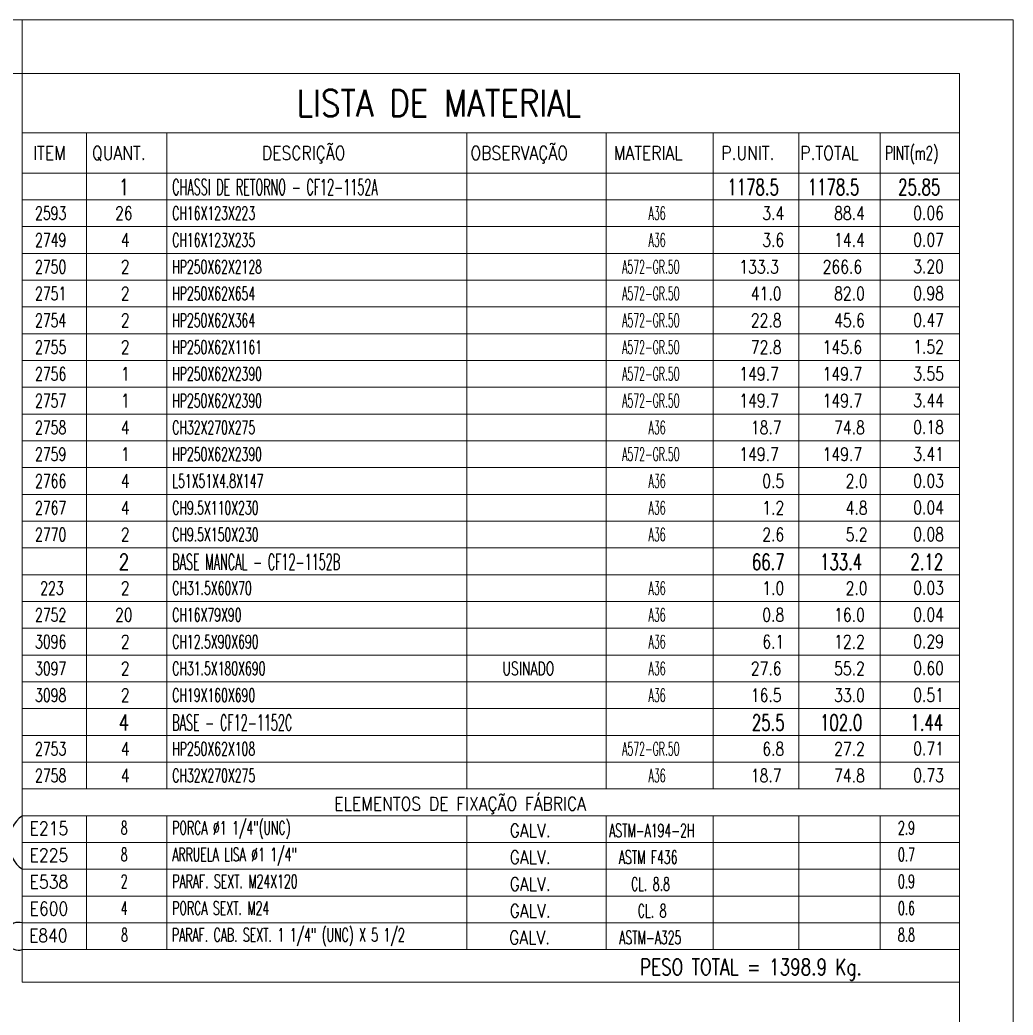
# Model space of a CAD drawing. Header units: millimetres. Extents: x 2 to 845, y 5 to 599.
# Drawn here: x 659.5 to 845, y 413.2 to 599 of the extents above; entities that cross this region are included whole.
import ezdxf

# ---------------------------------------------------------------- set-up
doc = ezdxf.new("R2010")
doc.units = ezdxf.units.MM
doc.linetypes.add('XKITLINE00', pattern=[0])
doc.linetypes.add('XKITLINE03', pattern=[6, 3, -1, 1, -1])
doc.layers.add('Outro tipo de objeto', color=7, linetype='Continuous', lineweight=0)
doc.styles.add('ROMANS', font='ROMANS__.TTF')

msp = doc.modelspace()

# ---------------------------------------------------------------- linework, layer by layer
at = {"color": 1}
for centre, radius, start, end in [((663.48, 445.4), 6.09, 124.8016, 235.1984), ((659.33, 427.9), 2.59, 75.1028, 284.8972)]:
    msp.add_arc(centre, radius, start, end, dxfattribs=at)
at = {"layer": 'Outro tipo de objeto', "color": 7, "linetype": 'XKITLINE00', "lineweight": 0}
for p, q in [((4, 599), (845, 599)), ((845, 599), (845, 5)), ((835, 565.4), (660, 565.4)), ((835, 560.4), (660, 560.4)), ((835, 555.4), (660, 555.4)), ((835, 550.4), (660, 550.4)), ((835, 545.4), (660, 545.4)), ((835, 540.4), (660, 540.4)), ((835, 535.4), (660, 535.4)), ((835, 530.4), (660, 530.4)), ((835, 525.4), (660, 525.4)), ((835, 520.4), (660, 520.4)), ((835, 515.4), (660, 515.4)), ((835, 510.4), (660, 510.4)), ((835, 505.4), (660, 505.4)), ((835, 500.4), (660, 500.4)), ((835, 495.4), (660, 495.4)), ((835, 490.4), (660, 490.4)), ((835, 485.4), (660, 485.4)), ((835, 480.4), (660, 480.4)), ((835, 475.4), (660, 475.4)), ((835, 470.4), (660, 470.4)), ((835, 465.4), (660, 465.4)), ((835, 460.4), (660, 460.4)), ((835, 455.4), (660, 455.4)), ((835, 445.4), (660, 445.4)), ((835, 440.4), (660, 440.4)), ((835, 435.4), (660, 435.4)), ((835, 430.4), (660, 430.4)), ((835, 425.4), (660, 425.4))]:
    msp.add_line(p, q, dxfattribs=at)
at = {"layer": 'Outro tipo de objeto', "color": 2, "linetype": 'XKITLINE00', "lineweight": 0}
msp.add_line((660, 599), (660, 589), dxfattribs=at)
at = {"layer": 'Outro tipo de objeto', "color": 6, "linetype": 'XKITLINE00', "lineweight": 0}
for p, q in [((29, 589), (835, 589)), ((835, 589), (835, 15))]:
    msp.add_line(p, q, dxfattribs=at)
at = {"layer": 'Outro tipo de objeto', "color": 5, "linetype": 'XKITLINE00', "lineweight": 0}
for p, q in [((660, 589), (660, 570.4)), ((835, 577.9), (660, 577.9)), ((672, 577.9), (672, 570.4)), ((687, 577.9), (687, 570.4)), ((743, 577.9), (743, 570.4)), ((769, 577.9), (769, 570.4)), ((789, 577.9), (789, 570.4)), ((805, 577.9), (805, 570.4)), ((820.17, 577.89), (820.17, 570.4)), ((835, 570.4), (660, 570.4)), ((660, 570.4), (660, 565.4)), ((672, 570.4), (672, 565.4)), ((687, 570.4), (687, 565.4)), ((743, 570.4), (743, 565.4)), ((769, 570.4), (769, 565.4)), ((789, 570.4), (789, 565.4)), ((805, 570.4), (805, 565.4)), ((820.17, 570.4), (820.17, 565.4)), ((660, 565.4), (660, 560.4)), ((672, 565.4), (672, 560.4)), ((687, 565.4), (687, 560.4)), ((743, 565.4), (743, 560.4)), ((769, 565.4), (769, 560.4)), ((789, 565.4), (789, 560.4)), ((805, 565.4), (805, 560.4)), ((820.17, 565.4), (820.17, 560.4)), ((660, 560.4), (660, 555.4)), ((672, 560.4), (672, 555.4)), ((687, 560.4), (687, 555.4)), ((743, 560.4), (743, 555.4)), ((769, 560.4), (769, 555.4)), ((789, 560.4), (789, 555.4)), ((805, 560.4), (805, 555.4)), ((820.17, 560.4), (820.17, 555.4)), ((660, 555.4), (660, 550.4)), ((672, 555.4), (672, 550.4)), ((687, 555.4), (687, 550.4)), ((743, 555.4), (743, 550.4)), ((769, 555.4), (769, 550.4)), ((789, 555.4), (789, 550.4)), ((805, 555.4), (805, 550.4)), ((820.17, 555.4), (820.17, 550.4)), ((660, 550.4), (660, 545.4)), ((672, 550.4), (672, 545.4)), ((687, 550.4), (687, 545.4)), ((743, 550.4), (743, 545.4)), ((769, 550.4), (769, 545.4)), ((789, 550.4), (789, 545.4)), ((805, 550.4), (805, 545.4)), ((820.17, 550.4), (820.17, 545.4)), ((660, 545.4), (660, 540.4)), ((672, 545.4), (672, 540.4)), ((687, 545.4), (687, 540.4)), ((743, 545.4), (743, 540.4)), ((769, 545.4), (769, 540.4)), ((789, 545.4), (789, 540.4)), ((805, 545.4), (805, 540.4)), ((820.17, 545.4), (820.17, 540.4)), ((660, 540.4), (660, 535.4)), ((672, 540.4), (672, 535.4)), ((687, 540.4), (687, 535.4)), ((743, 540.4), (743, 535.4)), ((769, 540.4), (769, 535.4)), ((789, 540.4), (789, 535.4)), ((805, 540.4), (805, 535.4)), ((820.17, 540.4), (820.17, 535.4)), ((660, 535.4), (660, 530.4)), ((672, 535.4), (672, 530.4)), ((687, 535.4), (687, 530.4)), ((743, 535.4), (743, 530.4)), ((769, 535.4), (769, 530.4)), ((789, 535.4), (789, 530.4)), ((805, 535.4), (805, 530.4)), ((820.17, 535.4), (820.17, 530.4)), ((660, 530.4), (660, 525.4)), ((672, 530.4), (672, 525.4)), ((687, 530.4), (687, 525.4)), ((743, 530.4), (743, 525.4)), ((769, 530.4), (769, 525.4)), ((789, 530.4), (789, 525.4)), ((805, 530.4), (805, 525.4)), ((820.17, 530.4), (820.17, 525.4)), ((660, 525.4), (660, 520.4)), ((672, 525.4), (672, 520.4)), ((687, 525.4), (687, 520.4)), ((743, 525.4), (743, 520.4)), ((769, 525.4), (769, 520.4)), ((789, 525.4), (789, 520.4)), ((805, 525.4), (805, 520.4)), ((820.17, 525.4), (820.17, 520.4)), ((660, 520.4), (660, 515.4)), ((672, 520.4), (672, 515.4)), ((687, 520.4), (687, 515.4)), ((743, 520.4), (743, 515.4)), ((769, 520.4), (769, 515.4)), ((789, 520.4), (789, 515.4)), ((805, 520.4), (805, 515.4)), ((820.17, 520.4), (820.17, 515.4)), ((660, 515.4), (660, 510.4)), ((672, 515.4), (672, 510.4)), ((687, 515.4), (687, 510.4)), ((743, 515.4), (743, 510.4)), ((769, 515.4), (769, 510.4)), ((789, 515.4), (789, 510.4)), ((805, 515.4), (805, 510.4)), ((820.17, 515.4), (820.17, 510.4)), ((660, 510.4), (660, 505.4)), ((672, 510.4), (672, 505.4)), ((687, 510.4), (687, 505.4)), ((743, 510.4), (743, 505.4)), ((769, 510.4), (769, 505.4)), ((789, 510.4), (789, 505.4)), ((805, 510.4), (805, 505.4)), ((820.17, 510.4), (820.17, 505.4)), ((660, 505.4), (660, 500.4)), ((672, 505.4), (672, 500.4)), ((687, 505.4), (687, 500.4)), ((743, 505.4), (743, 500.4)), ((769, 505.4), (769, 500.4)), ((789, 505.4), (789, 500.4)), ((805, 505.4), (805, 500.4)), ((820.17, 505.4), (820.17, 500.4)), ((660, 500.4), (660, 495.4)), ((672, 500.4), (672, 495.4)), ((687, 500.4), (687, 495.4)), ((743, 500.4), (743, 495.4)), ((769, 500.4), (769, 495.4)), ((789, 500.4), (789, 495.4)), ((805, 500.4), (805, 495.4)), ((820.17, 500.4), (820.17, 495.4)), ((660, 495.4), (660, 490.4)), ((672, 495.4), (672, 490.4)), ((687, 495.4), (687, 490.4)), ((743, 495.4), (743, 490.4)), ((769, 495.4), (769, 490.4)), ((789, 495.4), (789, 490.4)), ((805, 495.4), (805, 490.4)), ((820.17, 495.4), (820.17, 490.4)), ((660, 490.4), (660, 485.4)), ((672, 490.4), (672, 485.4)), ((687, 490.4), (687, 485.4)), ((743, 490.4), (743, 485.4)), ((769, 490.4), (769, 485.4)), ((789, 490.4), (789, 485.4)), ((805, 490.4), (805, 485.4)), ((820.17, 490.4), (820.17, 485.4)), ((660, 485.4), (660, 480.4)), ((672, 485.4), (672, 480.4)), ((687, 485.4), (687, 480.4)), ((743, 485.4), (743, 480.4)), ((769, 485.4), (769, 480.4)), ((789, 485.4), (789, 480.4)), ((805, 485.4), (805, 480.4)), ((820.17, 485.4), (820.17, 480.4)), ((660, 480.4), (660, 475.4)), ((672, 480.4), (672, 475.4)), ((687, 480.4), (687, 475.4)), ((743, 480.4), (743, 475.4)), ((769, 480.4), (769, 475.4)), ((789, 480.4), (789, 475.4)), ((805, 480.4), (805, 475.4)), ((820.17, 480.4), (820.17, 475.4)), ((660, 475.4), (660, 470.4)), ((672, 475.4), (672, 470.4)), ((687, 475.4), (687, 470.4)), ((743, 475.4), (743, 470.4)), ((769, 475.4), (769, 470.4)), ((789, 475.4), (789, 470.4)), ((805, 475.4), (805, 470.4)), ((820.17, 475.4), (820.17, 470.4)), ((660, 470.4), (660, 465.4)), ((672, 470.4), (672, 465.4)), ((687, 470.4), (687, 465.4)), ((743, 470.4), (743, 465.4)), ((769, 470.4), (769, 465.4)), ((789, 470.4), (789, 465.4)), ((805, 470.4), (805, 465.4)), ((820.17, 470.4), (820.17, 465.4)), ((660, 465.4), (660, 460.4)), ((672, 465.4), (672, 460.4)), ((687, 465.4), (687, 460.4)), ((743, 465.4), (743, 460.4)), ((769, 465.4), (769, 460.4)), ((789, 465.4), (789, 460.4)), ((805, 465.4), (805, 460.4)), ((820.17, 465.4), (820.17, 460.4)), ((660, 460.4), (660, 455.4)), ((672, 460.4), (672, 455.4)), ((687, 460.4), (687, 455.4)), ((743, 460.4), (743, 455.4)), ((769, 460.4), (769, 455.4)), ((789, 460.4), (789, 455.4)), ((805, 460.4), (805, 455.4)), ((820.17, 460.4), (820.17, 455.4)), ((660, 450.4), (660, 455.4)), ((835, 450.4), (660, 450.4)), ((660, 450.4), (660, 445.4)), ((672, 450.4), (672, 445.4)), ((687, 450.4), (687, 445.4)), ((743, 450.4), (743, 445.4)), ((769, 450.4), (769, 445.4)), ((789, 450.4), (789, 445.4)), ((805, 450.4), (805, 445.4)), ((820.17, 450.4), (820.17, 445.4)), ((660, 445.4), (660, 440.4)), ((672, 445.4), (672, 440.4)), ((687, 445.4), (687, 440.4)), ((743, 445.4), (743, 440.4)), ((769, 445.4), (769, 440.4)), ((789, 445.4), (789, 440.4)), ((805, 445.4), (805, 440.4)), ((820.17, 445.4), (820.17, 440.4)), ((660, 440.4), (660, 435.4)), ((672, 440.4), (672, 435.4)), ((687, 440.4), (687, 435.4)), ((743, 440.4), (743, 435.4)), ((769, 440.4), (769, 435.4)), ((789, 440.4), (789, 435.4)), ((805, 440.4), (805, 435.4)), ((820.17, 440.4), (820.17, 435.4)), ((660, 435.4), (660, 430.4)), ((672, 435.4), (672, 430.4)), ((687, 435.4), (687, 430.4)), ((743, 435.4), (743, 430.4)), ((769, 435.4), (769, 430.4)), ((789, 435.4), (789, 430.4)), ((805, 435.4), (805, 430.4)), ((820.17, 435.4), (820.17, 430.4)), ((660, 430.4), (660, 425.4)), ((672, 430.4), (672, 425.4)), ((687, 430.4), (687, 425.4)), ((743, 430.4), (743, 425.4)), ((769, 430.4), (769, 425.4)), ((789, 430.4), (789, 425.4)), ((805, 430.4), (805, 425.4)), ((820.17, 430.4), (820.17, 425.4)), ((660, 425.4), (660, 419.33)), ((835, 419.33), (660, 419.33))]:
    msp.add_line(p, q, dxfattribs=at)
at = {"layer": 'Outro tipo de objeto', "color": 7, "linetype": 'XKITLINE03', "lineweight": 0}
for p, q in [((835, 565.4), (660, 565.4)), ((835, 560.4), (660, 560.4)), ((835, 555.4), (660, 555.4)), ((835, 550.4), (660, 550.4)), ((835, 545.4), (660, 545.4)), ((835, 540.4), (660, 540.4)), ((835, 535.4), (660, 535.4)), ((835, 530.4), (660, 530.4)), ((835, 525.4), (660, 525.4)), ((835, 520.4), (660, 520.4)), ((835, 515.4), (660, 515.4)), ((835, 510.4), (660, 510.4)), ((835, 505.4), (660, 505.4)), ((835, 500.4), (660, 500.4)), ((835, 495.4), (660, 495.4)), ((835, 490.4), (660, 490.4)), ((835, 485.4), (660, 485.4)), ((835, 480.4), (660, 480.4)), ((835, 475.4), (660, 475.4)), ((835, 470.4), (660, 470.4)), ((835, 465.4), (660, 465.4)), ((835, 460.4), (660, 460.4)), ((835, 455.4), (660, 455.4))]:
    msp.add_line(p, q, dxfattribs=at)

# ---------------------------------------------------------------- texts
at = {"layer": 'Outro tipo de objeto', "color": 4, "style": 'ROMANS'}
for s, height, width, p in [('LISTA DE MATERIAL', 5, 0.85, (711.19, 580.95)), ('DESCRIÇÃO', 2.5, 0.85, (704.76, 572.9)), ('OBSERVAÇÃO', 2.5, 0.85, (743.67, 572.9)), ('ITEM', 2.5, 0.85, (662.01, 572.9)), ('QUANT.', 2.5, 0.85, (673.01, 572.9)), ('MATERIAL', 2.5, 0.85, (770.43, 572.9)), ('P.UNIT.', 2.5, 0.85, (790.51, 572.9)), ('P.TOTAL', 2.5, 0.85, (805.26, 572.9)), ('PINT(m2)', 2.5, 0.6375, (821.11, 572.9)), ('1', 3, 0.765, (678, 566.29)), ('CHASSI DE RETORNO - CF12-1152A', 3, 0.51, (687.99, 566.29)), ('1178.5', 3, 0.68, (791.65, 566.29)), ('1178.5', 3, 0.68, (806.67, 566.29)), ('25.85', 3, 0.68, (823.54, 566.29)), ('2', 3, 0.765, (678, 496.29)), ('BASE MANCAL - CF12-1152B', 3, 0.51, (687.99, 496.29)), ('66.7', 3, 0.68, (796.23, 496.29)), ('133.4', 3, 0.68, (808.96, 496.29)), ('2.12', 3, 0.68, (825.83, 496.29)), ('4', 3, 0.765, (678, 466.29)), ('BASE - CF12-1152C', 3, 0.51, (687.99, 466.29)), ('25.5', 3, 0.68, (796.23, 466.29)), ('102.0', 3, 0.68, (808.96, 466.29)), ('1.44', 3, 0.68, (825.83, 466.29)), ('ELEMENTOS DE FIXAÇÃO FÁBRICA', 2.5, 0.85, (718.25, 451.4))]:
    msp.add_text(s, height=height, dxfattribs=dict(at, width=width)).set_placement(p)
at = {"layer": 'Outro tipo de objeto', "color": 3, "style": 'ROMANS'}
for s, width, p in [('2593', 0.68, (662.38, 561.65)), ('26', 0.765, (677.32, 561.65)), ('CH16X123X223', 0.595, (687.99, 561.65)), ('A36', 0.51, (776.95, 561.65)), ('3.4', 0.765, (798.17, 561.65)), ('88.4', 0.765, (811.58, 561.65)), ('0.06', 0.765, (826.35, 561.7)), ('2749', 0.68, (662.38, 556.65)), ('4', 0.765, (678.4, 556.65)), ('CH16X123X235', 0.595, (687.99, 556.65)), ('A36', 0.51, (776.95, 556.65)), ('3.6', 0.765, (798.17, 556.65)), ('14.4', 0.765, (811.58, 556.65)), ('0.07', 0.765, (826.35, 556.7)), ('2750', 0.68, (662.38, 551.65)), ('2', 0.765, (678.4, 551.65)), ('HP250X62X2128', 0.595, (687.99, 551.65)), ('A572-GR.50', 0.51, (772.01, 551.65)), ('133.3', 0.765, (793.88, 551.65)), ('266.6', 0.765, (809.44, 551.65)), ('3.20', 0.765, (826.35, 551.7)), ('2751', 0.68, (662.38, 546.65)), ('2', 0.765, (678.4, 546.65)), ('HP250X62X654', 0.595, (687.99, 546.65)), ('A572-GR.50', 0.51, (772.01, 546.65)), ('41.0', 0.765, (796.03, 546.65)), ('82.0', 0.765, (811.58, 546.65)), ('0.98', 0.765, (826.35, 546.7)), ('2754', 0.68, (662.38, 541.65)), ('2', 0.765, (678.4, 541.65)), ('HP250X62X364', 0.595, (687.99, 541.65)), ('A572-GR.50', 0.51, (772.01, 541.65)), ('22.8', 0.765, (796.03, 541.65)), ('45.6', 0.765, (811.58, 541.65)), ('0.47', 0.765, (826.35, 541.7)), ('2755', 0.68, (662.38, 536.65)), ('2', 0.765, (678.4, 536.65)), ('HP250X62X1161', 0.595, (687.99, 536.65)), ('A572-GR.50', 0.51, (772.01, 536.65)), ('72.8', 0.765, (796.03, 536.65)), ('145.6', 0.765, (809.44, 536.65)), ('1.52', 0.765, (826.35, 536.7)), ('2756', 0.68, (662.38, 531.65)), ('1', 0.765, (678.4, 531.65)), ('HP250X62X2390', 0.595, (687.99, 531.65)), ('A572-GR.50', 0.51, (772.01, 531.65)), ('149.7', 0.765, (793.88, 531.65)), ('149.7', 0.765, (809.44, 531.65)), ('3.55', 0.765, (826.35, 531.7)), ('2757', 0.68, (662.38, 526.65)), ('1', 0.765, (678.4, 526.65)), ('HP250X62X2390', 0.595, (687.99, 526.65)), ('A572-GR.50', 0.51, (772.01, 526.65)), ('149.7', 0.765, (793.88, 526.65)), ('149.7', 0.765, (809.44, 526.65)), ('3.44', 0.765, (826.35, 526.7)), ('2758', 0.68, (662.38, 521.65)), ('4', 0.765, (678.4, 521.65)), ('CH32X270X275', 0.595, (687.99, 521.65)), ('A36', 0.51, (776.95, 521.65)), ('18.7', 0.765, (796.03, 521.65)), ('74.8', 0.765, (811.58, 521.65)), ('0.18', 0.765, (826.35, 521.7)), ('2759', 0.68, (662.38, 516.65)), ('1', 0.765, (678.4, 516.65)), ('HP250X62X2390', 0.595, (687.99, 516.65)), ('A572-GR.50', 0.51, (772.01, 516.65)), ('149.7', 0.765, (793.88, 516.65)), ('149.7', 0.765, (809.44, 516.65)), ('3.41', 0.765, (826.35, 516.7)), ('2766', 0.68, (662.38, 511.65)), ('4', 0.765, (678.4, 511.65)), ('L51X51X4.8X147', 0.595, (687.99, 511.65)), ('A36', 0.51, (776.95, 511.65)), ('0.5', 0.765, (798.17, 511.65)), ('2.0', 0.765, (813.73, 511.65)), ('0.03', 0.765, (826.35, 511.7)), ('2767', 0.68, (662.38, 506.65)), ('4', 0.765, (678.4, 506.65)), ('CH9.5X110X230', 0.595, (687.99, 506.65)), ('A36', 0.51, (776.95, 506.65)), ('1.2', 0.765, (798.17, 506.65)), ('4.8', 0.765, (813.73, 506.65)), ('0.04', 0.765, (826.35, 506.7)), ('2770', 0.68, (662.38, 501.65)), ('2', 0.765, (678.4, 501.65)), ('CH9.5X150X230', 0.595, (687.99, 501.65)), ('A36', 0.51, (776.95, 501.65)), ('2.6', 0.765, (798.17, 501.65)), ('5.2', 0.765, (813.73, 501.65)), ('0.08', 0.765, (826.35, 501.7)), ('223', 0.68, (663.34, 491.65)), ('2', 0.765, (678.4, 491.65)), ('CH31.5X60X70', 0.595, (687.99, 491.65)), ('A36', 0.51, (776.95, 491.65)), ('1.0', 0.765, (798.17, 491.65)), ('2.0', 0.765, (813.73, 491.65)), ('0.03', 0.765, (826.35, 491.7)), ('2752', 0.68, (662.38, 486.65)), ('20', 0.765, (677.32, 486.65)), ('CH16X79X90', 0.595, (687.99, 486.65)), ('A36', 0.51, (776.95, 486.65)), ('0.8', 0.765, (798.17, 486.65)), ('16.0', 0.765, (811.58, 486.65)), ('0.04', 0.765, (826.35, 486.7)), ('3096', 0.68, (662.38, 481.65)), ('2', 0.765, (678.4, 481.65)), ('CH12.5X90X690', 0.595, (687.99, 481.65)), ('A36', 0.51, (776.95, 481.65)), ('6.1', 0.765, (798.17, 481.65)), ('12.2', 0.765, (811.58, 481.65)), ('0.29', 0.765, (826.35, 481.7)), ('3097', 0.68, (662.38, 476.65)), ('2', 0.765, (678.4, 476.65)), ('CH31.5X180X690', 0.595, (687.99, 476.65)), ('USINADO', 0.68, (749.64, 476.65)), ('A36', 0.51, (776.95, 476.65)), ('27.6', 0.765, (796.03, 476.65)), ('55.2', 0.765, (811.58, 476.65)), ('0.60', 0.765, (826.35, 476.7)), ('3098', 0.68, (662.38, 471.65)), ('2', 0.765, (678.4, 471.65)), ('CH19X160X690', 0.595, (687.99, 471.65)), ('A36', 0.51, (776.95, 471.65)), ('16.5', 0.765, (796.03, 471.65)), ('33.0', 0.765, (811.58, 471.65)), ('0.51', 0.765, (826.35, 471.7)), ('2753', 0.68, (662.38, 461.65)), ('4', 0.765, (678.4, 461.65)), ('HP250X62X108', 0.595, (687.99, 461.65)), ('A572-GR.50', 0.51, (772.01, 461.65)), ('6.8', 0.765, (798.17, 461.65)), ('27.2', 0.765, (811.58, 461.65)), ('0.71', 0.765, (826.35, 461.7)), ('2758', 0.68, (662.38, 456.65)), ('4', 0.765, (678.4, 456.65)), ('CH32X270X275', 0.595, (687.99, 456.65)), ('A36', 0.51, (776.95, 456.65)), ('18.7', 0.765, (796.03, 456.65)), ('74.8', 0.765, (811.58, 456.65)), ('0.73', 0.765, (826.35, 456.7)), ('PORCA Ø1 1/4"(UNC)\xa0\xa0\xa0\xa0\xa0\xa0\xa0\xa0\xa0\xa0\xa0\xa0\xa0\xa0\xa0\xa0\xa0\xa0\xa0\xa0', 0.595, (688, 446.9)), ('E215', 0.85, (661.38, 446.8)), ('8', 0.595, (678.37, 446.9)), ('GALV.', 0.85, (751, 446.4)), ('ASTM-A194-2H', 0.595, (769.56, 446.4)), ('2.9', 0.595, (823.5, 446.9)), ('E225', 0.85, (661.38, 441.8)), ('8', 0.595, (678.37, 441.9)), ('ARRUELA LISA Ø1 1/4"\xa0\xa0\xa0\xa0\xa0\xa0\xa0\xa0\xa0\xa0\xa0\xa0\xa0\xa0\xa0\xa0\xa0\xa0', 0.595, (688, 441.9)), ('0.7', 0.595, (823.5, 441.9)), ('GALV.', 0.85, (751, 441.4)), ('ASTM F436', 0.595, (771.37, 441.4)), ('E538', 0.85, (661.38, 436.8)), ('2', 0.595, (678.37, 436.9)), ('PARAF. SEXT. M24X120', 0.595, (688, 436.9)), ('GALV.', 0.85, (751, 436.4)), ('CL. 8.8', 0.595, (773.65, 436.4)), ('0.9', 0.595, (823.5, 436.9)), ('E600', 0.85, (661.38, 431.8)), ('4', 0.595, (678.37, 431.9)), ('PORCA SEXT. M24\xa0\xa0\xa0\xa0\xa0\xa0\xa0\xa0\xa0\xa0\xa0\xa0\xa0\xa0\xa0\xa0\xa0\xa0\xa0\xa0\xa0\xa0\xa0', 0.595, (688, 431.9)), ('GALV.', 0.85, (751, 431.4)), ('CL. 8', 0.595, (774.92, 431.4)), ('0.6', 0.595, (823.5, 431.9)), ('E840', 0.85, (661.26, 426.8)), ('8', 0.595, (678.43, 426.9)), ('PARAF. CAB. SEXT. 1 1/4" (UNC) X 5 1/2', 0.595, (687.93, 426.9)), ('8.8', 0.595, (823.5, 426.9)), ('GALV.', 0.85, (750.89, 426.4)), ('ASTM-A325', 0.595, (771.45, 426.4))]:
    msp.add_text(s, height=2.5, dxfattribs=dict(at, width=width)).set_placement(p)
at = {"layer": 'Outro tipo de objeto', "color": 5, "style": 'ROMANS', "width": 0.765}
msp.add_text('PESO TOTAL = 1398.9 Kg.', height=3, dxfattribs=at).set_placement((775.34, 420.66))

doc.saveas('drawing.dxf')
